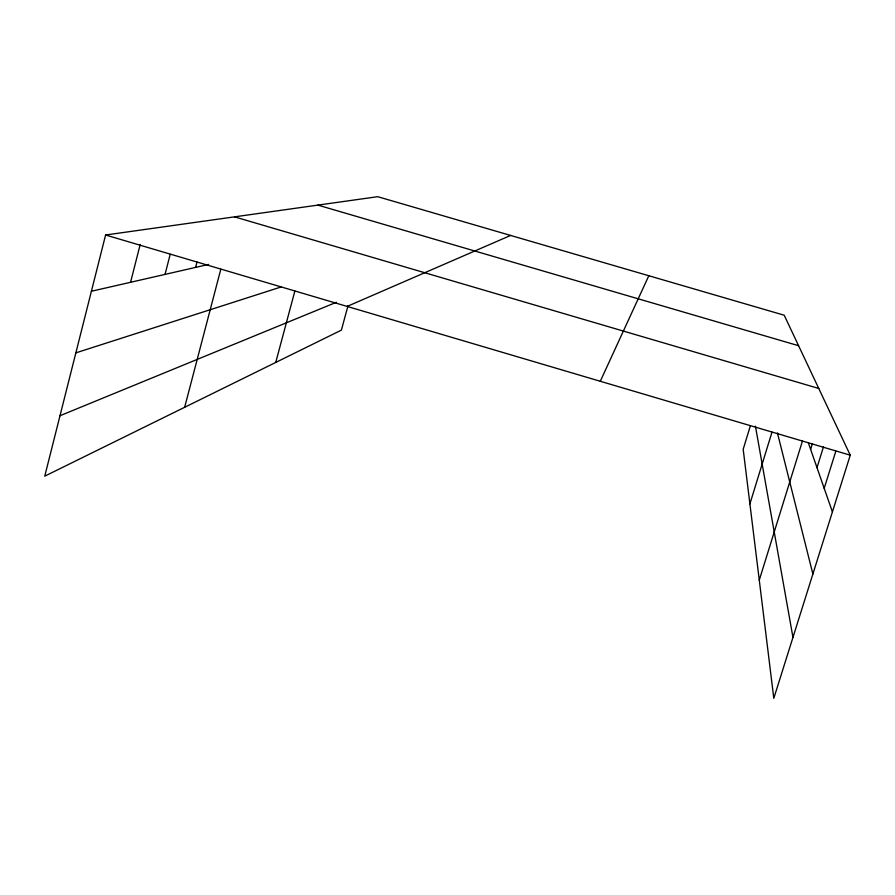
<?xml version="1.0" encoding="UTF-8"?>
<svg xmlns="http://www.w3.org/2000/svg" width="895" height="895" viewBox="0 0 895 895"><rect width="100%" height="100%" fill="white"/><g stroke="black" fill="none" stroke-linecap="round" stroke-linejoin="round"><path stroke-width="1.34" d="M750.346 425.875L743.186 449.279L773.806 698.313L850.25 455.186L784.199 315.219L377.712 196.687L105.599 235.005L44.75 476.162L341.387 330.121L347.976 305.889M130.569 282.283L140.213 244.458M165.038 274.396L170.207 254.303M195.613 267.392L197.001 262.045M184.661 407.281L220.808 269.238M275.738 362.441L294.869 291.02M749.898 503.907L772.005 432.095M759.273 580.139L802.468 440.978M810.613 449.357L812.235 444.121M816.99 467.649L823.545 446.627M824.194 488.334L835.84 451.158M600.288 381.281L648.808 275.738M347.137 306.426L510.609 235.441M59.999 415.728L336.408 302.275M75.862 352.865L281.075 286.971M91.402 291.255L208.624 264.417M317.882 205.112L798.586 345.716M234.512 216.858L818.768 388.464M105.599 235.005L850.25 455.186M808.431 443.081L832.417 511.918M777.431 432.945L812.884 574.031M755.425 426.154L792.959 637.397"/></g></svg>
